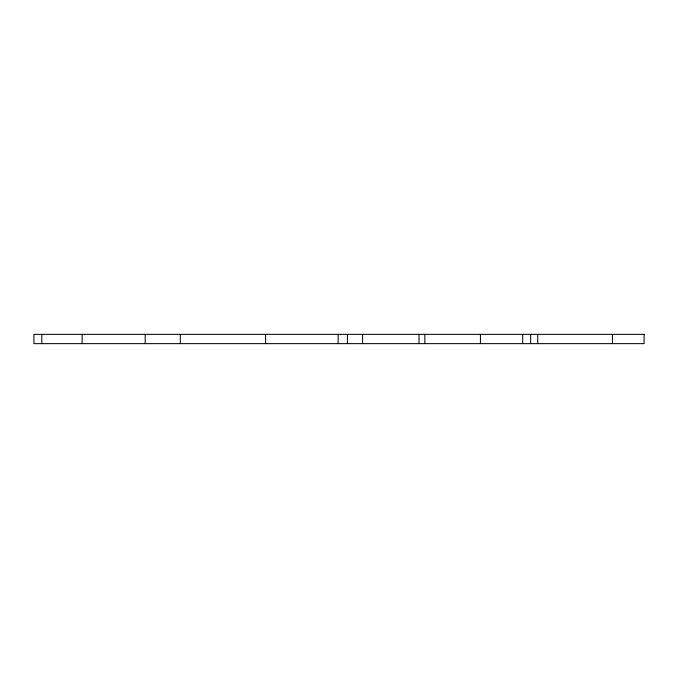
<?xml version="1.0" encoding="UTF-8"?>
<svg xmlns="http://www.w3.org/2000/svg" width="678" height="678" viewBox="0 0 678 678"><rect width="100%" height="100%" fill="white"/><g stroke="black" fill="none" stroke-linecap="round" stroke-linejoin="round"><path stroke-width="1.02" d="M612.454 334.356L612.454 343.644M537.722 334.356L537.722 343.644M530.662 334.356L530.662 343.644M522.696 334.356L522.696 343.644M480.439 334.356L480.439 343.644M424.843 334.356L424.843 343.644M419.012 334.356L419.012 343.644M362.594 334.356L362.594 343.644M347.424 334.356L347.424 343.644M338.144 334.356L338.144 343.644M265.59 334.356L265.59 343.644M180.314 334.356L180.314 343.644M145.185 334.356L145.185 343.644M82.148 334.356L82.148 343.644M41.799 334.356L41.799 343.644M644.1 334.356L33.9 334.356L33.9 343.644L644.1 343.644L644.1 334.356"/></g></svg>
